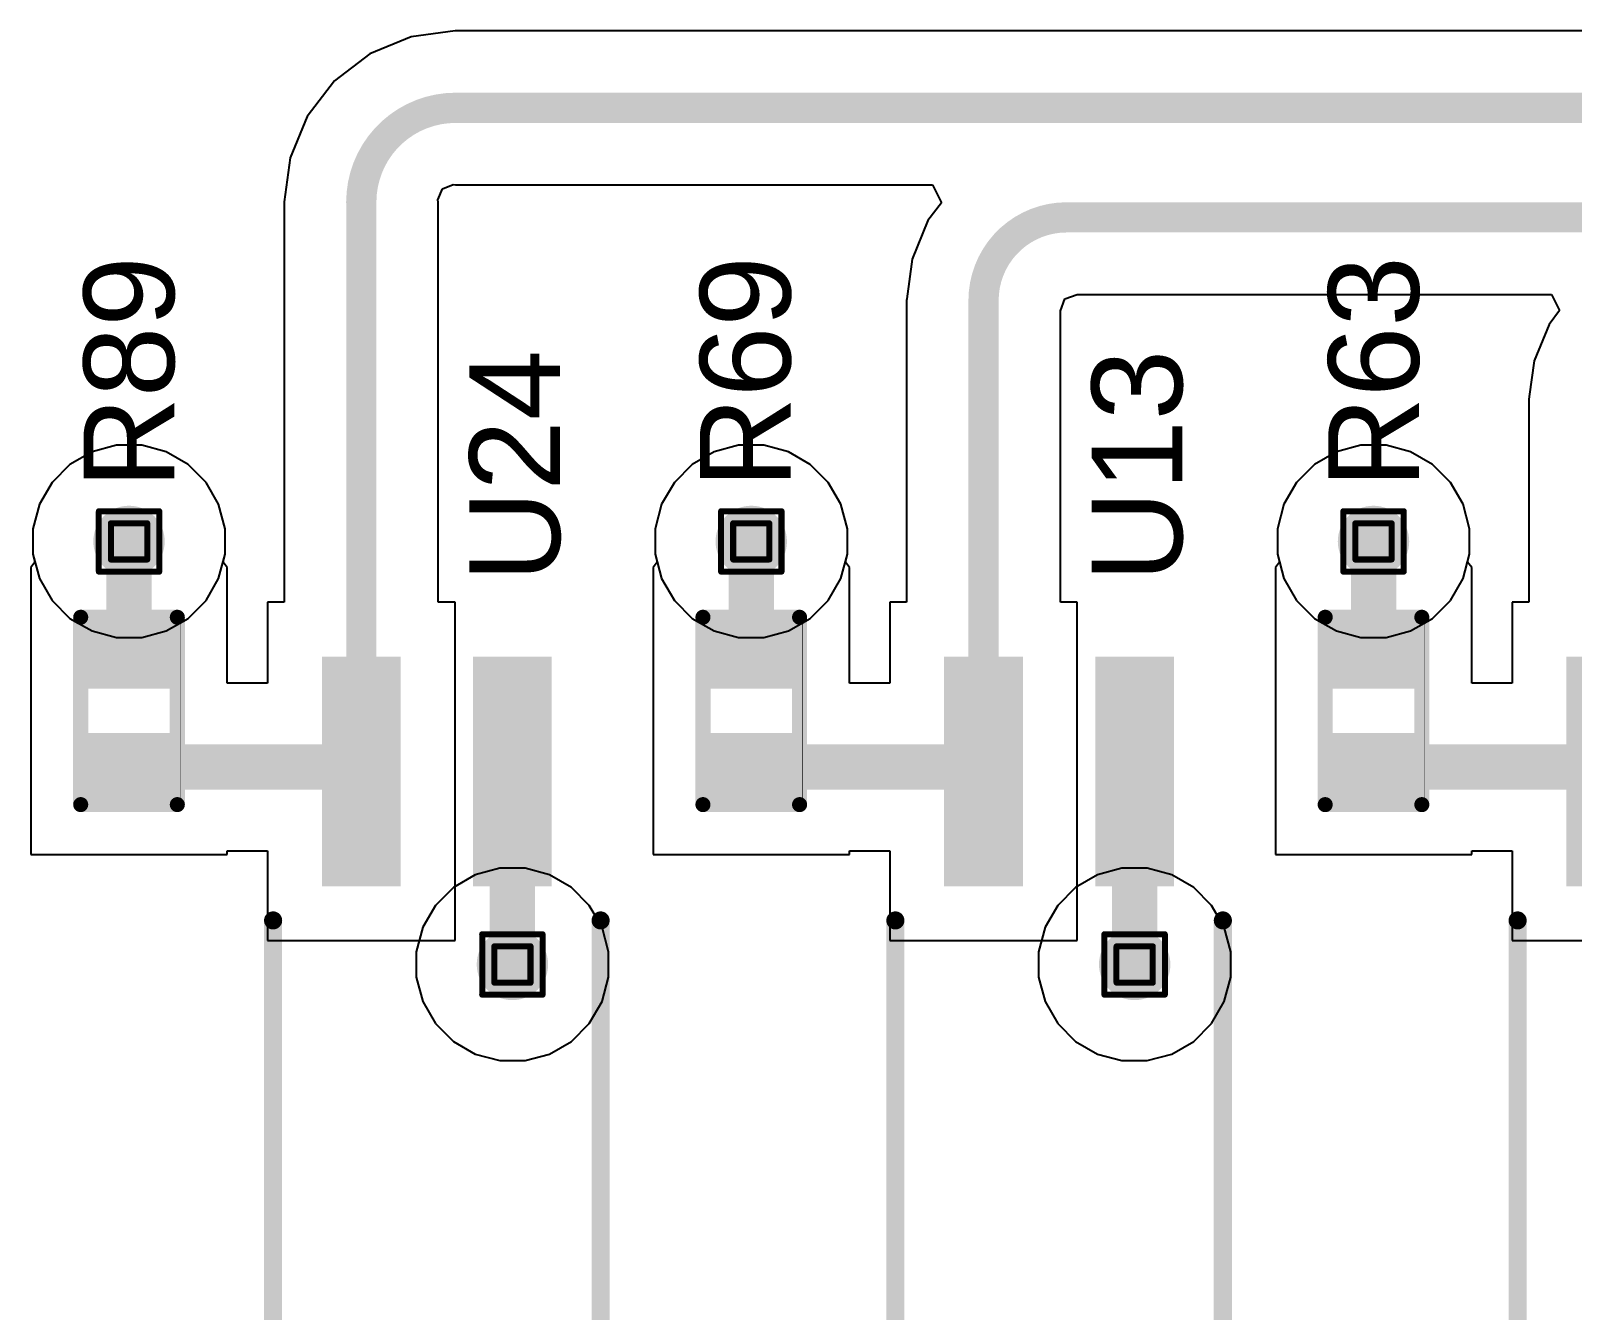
# Model space of a CAD drawing. Header units: inches. Extents: x -5 to 230, y -4 to 159.
# Drawn here: x 4.13 to 17.09, y 10.52 to 21.27 of the extents above; entities that cross this region are included whole.
import ezdxf

# ---------------------------------------------------------------- set-up
doc = ezdxf.new("R2010")
doc.units = ezdxf.units.IN
for name, color, linetype in [('Bottom Layer', 5, 'Continuous'), ('Drill Drawing', 1, 'Continuous'), ('Layer 1', 16, 'Continuous'), ('Layer 2', 76, 'Continuous'), ('Top Layer', 1, 'Continuous'), ('Top Overlay', 2, 'Continuous'), ('Top Paste', 8, 'Continuous'), ('Top Solder', 216, 'Continuous'), ('Via Holes', 16, 'Continuous')]:
    doc.layers.add(name, color=color, linetype=linetype)
doc.styles.add('Arial', font='', dxfattribs={"height": 0.2})
doc.styles.get('Arial').set_extended_font_data('Arial')

# ---------------------------------------------------------------- blocks, each defined once
blk = doc.blocks.new('SOIC_4_175____52')
at = {"layer": 'Top Layer'}
for points in [[(-2.31, 0.915), (-2.31, 0.355), (-4.137, 0.355), (-4.137, 0.915)], [(4.137, 0.915), (4.137, 0.355), (2.31, 0.355), (2.31, 0.915)], [(-2.31, -0.355), (-2.31, -0.915), (-4.137, -0.915), (-4.137, -0.355)], [(4.137, -0.355), (4.137, -0.915), (2.31, -0.915), (2.31, -0.355)]]:
    blk.add_hatch(color=1, dxfattribs=at).paths.add_polyline_path(points)
at = {"layer": 'Top Paste'}
for points in [[(-2.31, 0.915), (-2.31, 0.355), (-4.137, 0.355), (-4.137, 0.915)], [(4.137, 0.915), (4.137, 0.355), (2.31, 0.355), (2.31, 0.915)], [(-2.31, -0.355), (-2.31, -0.915), (-4.137, -0.915), (-4.137, -0.355)], [(4.137, -0.355), (4.137, -0.915), (2.31, -0.915), (2.31, -0.355)]]:
    blk.add_hatch(color=8, dxfattribs=at).paths.add_polyline_path(points)
at = {"layer": 'Top Solder'}
for points in [[(-2.259, 0.966), (-2.259, 0.304), (-4.188, 0.304), (-4.188, 0.966)], [(4.188, 0.966), (4.188, 0.304), (2.259, 0.304), (2.259, 0.966)], [(-2.259, -0.304), (-2.259, -0.966), (-4.188, -0.966), (-4.188, -0.304)], [(4.188, -0.304), (4.188, -0.966), (2.259, -0.966), (2.259, -0.304)]]:
    blk.add_hatch(color=216, dxfattribs=at).paths.add_polyline_path(points)
at = {"layer": 'Top Overlay'}
for points in [[(-1.971, 1.376, 0.152, 0.152, 0), (1.971, 1.376, 0.152, 0.152, 0)], [(-4.468, 0.787, 0.254, 0.254, 0), (-4.468, 0.533, 0.254, 0.254, 0)], [(-4.468, 0.787, 0.254, 0.254, 0), (-4.341, 0.66, 0.254, 0.254, 0)], [(-4.341, 0.66, 0.254, 0.254, 0), (-4.468, 0.533, 0.254, 0.254, 0)], [(-1.971, -1.376, 0.152, 0.152, 0), (1.971, -1.376, 0.152, 0.152, 0)]]:
    blk.add_lwpolyline(points, format="xyseb", dxfattribs=at)
for points in [[(-2.009, 1.376, 0.0762, 0.0762, 1), (-1.933, 1.376, 0.0762, 0.0762, 1)], [(1.933, 1.376, 0.0762, 0.0762, 1), (2.009, 1.376, 0.0762, 0.0762, 1)], [(-4.532, 0.787, 0.127, 0.127, 1), (-4.405, 0.787, 0.127, 0.127, 1)], [(-4.532, 0.787, 0.127, 0.127, 1), (-4.405, 0.787, 0.127, 0.127, 1)], [(-4.405, 0.66, 0.127, 0.127, 1), (-4.278, 0.66, 0.127, 0.127, 1)], [(-4.405, 0.66, 0.127, 0.127, 1), (-4.278, 0.66, 0.127, 0.127, 1)], [(-4.532, 0.533, 0.127, 0.127, 1), (-4.405, 0.533, 0.127, 0.127, 1)], [(-4.532, 0.533, 0.127, 0.127, 1), (-4.405, 0.533, 0.127, 0.127, 1)], [(-2.009, -1.376, 0.0762, 0.0762, 1), (-1.933, -1.376, 0.0762, 0.0762, 1)], [(1.933, -1.376, 0.0762, 0.0762, 1), (2.009, -1.376, 0.0762, 0.0762, 1)]]:
    blk.add_lwpolyline(points, format="xyseb", close=True, dxfattribs=at)
blk = doc.blocks.new('SOIC_4_175____63')
at = {"layer": 'Top Layer'}
for points in [[(-2.31, 0.915), (-2.31, 0.355), (-4.137, 0.355), (-4.137, 0.915)], [(4.137, 0.915), (4.137, 0.355), (2.31, 0.355), (2.31, 0.915)], [(-2.31, -0.355), (-2.31, -0.915), (-4.137, -0.915), (-4.137, -0.355)], [(4.137, -0.355), (4.137, -0.915), (2.31, -0.915), (2.31, -0.355)]]:
    blk.add_hatch(color=1, dxfattribs=at).paths.add_polyline_path(points)
at = {"layer": 'Top Paste'}
for points in [[(-2.31, 0.915), (-2.31, 0.355), (-4.137, 0.355), (-4.137, 0.915)], [(4.137, 0.915), (4.137, 0.355), (2.31, 0.355), (2.31, 0.915)], [(-2.31, -0.355), (-2.31, -0.915), (-4.137, -0.915), (-4.137, -0.355)], [(4.137, -0.355), (4.137, -0.915), (2.31, -0.915), (2.31, -0.355)]]:
    blk.add_hatch(color=8, dxfattribs=at).paths.add_polyline_path(points)
at = {"layer": 'Top Solder'}
for points in [[(-2.259, 0.966), (-2.259, 0.304), (-4.188, 0.304), (-4.188, 0.966)], [(4.188, 0.966), (4.188, 0.304), (2.259, 0.304), (2.259, 0.966)], [(-2.259, -0.304), (-2.259, -0.966), (-4.188, -0.966), (-4.188, -0.304)], [(4.188, -0.304), (4.188, -0.966), (2.259, -0.966), (2.259, -0.304)]]:
    blk.add_hatch(color=216, dxfattribs=at).paths.add_polyline_path(points)
at = {"layer": 'Top Overlay'}
for points in [[(-1.971, 1.376, 0.152, 0.152, 0), (1.971, 1.376, 0.152, 0.152, 0)], [(-4.468, 0.787, 0.254, 0.254, 0), (-4.468, 0.533, 0.254, 0.254, 0)], [(-4.468, 0.787, 0.254, 0.254, 0), (-4.341, 0.66, 0.254, 0.254, 0)], [(-4.341, 0.66, 0.254, 0.254, 0), (-4.468, 0.533, 0.254, 0.254, 0)], [(-1.971, -1.376, 0.152, 0.152, 0), (1.971, -1.376, 0.152, 0.152, 0)]]:
    blk.add_lwpolyline(points, format="xyseb", dxfattribs=at)
for points in [[(-2.009, 1.376, 0.0762, 0.0762, 1), (-1.933, 1.376, 0.0762, 0.0762, 1)], [(1.933, 1.376, 0.0762, 0.0762, 1), (2.009, 1.376, 0.0762, 0.0762, 1)], [(-4.532, 0.787, 0.127, 0.127, 1), (-4.405, 0.787, 0.127, 0.127, 1)], [(-4.532, 0.787, 0.127, 0.127, 1), (-4.405, 0.787, 0.127, 0.127, 1)], [(-4.405, 0.66, 0.127, 0.127, 1), (-4.278, 0.66, 0.127, 0.127, 1)], [(-4.405, 0.66, 0.127, 0.127, 1), (-4.278, 0.66, 0.127, 0.127, 1)], [(-4.532, 0.533, 0.127, 0.127, 1), (-4.405, 0.533, 0.127, 0.127, 1)], [(-4.532, 0.533, 0.127, 0.127, 1), (-4.405, 0.533, 0.127, 0.127, 1)], [(-2.009, -1.376, 0.0762, 0.0762, 1), (-1.933, -1.376, 0.0762, 0.0762, 1)], [(1.933, -1.376, 0.0762, 0.0762, 1), (2.009, -1.376, 0.0762, 0.0762, 1)]]:
    blk.add_lwpolyline(points, format="xyseb", close=True, dxfattribs=at)
blk = doc.blocks.new('SOIC_4_175____66')
at = {"layer": 'Top Layer'}
for points in [[(-2.31, 0.915), (-2.31, 0.355), (-4.137, 0.355), (-4.137, 0.915)], [(4.137, 0.915), (4.137, 0.355), (2.31, 0.355), (2.31, 0.915)], [(-2.31, -0.355), (-2.31, -0.915), (-4.137, -0.915), (-4.137, -0.355)], [(4.137, -0.355), (4.137, -0.915), (2.31, -0.915), (2.31, -0.355)]]:
    blk.add_hatch(color=1, dxfattribs=at).paths.add_polyline_path(points)
at = {"layer": 'Top Paste'}
for points in [[(-2.31, 0.915), (-2.31, 0.355), (-4.137, 0.355), (-4.137, 0.915)], [(4.137, 0.915), (4.137, 0.355), (2.31, 0.355), (2.31, 0.915)], [(-2.31, -0.355), (-2.31, -0.915), (-4.137, -0.915), (-4.137, -0.355)], [(4.137, -0.355), (4.137, -0.915), (2.31, -0.915), (2.31, -0.355)]]:
    blk.add_hatch(color=8, dxfattribs=at).paths.add_polyline_path(points)
at = {"layer": 'Top Solder'}
for points in [[(-2.259, 0.966), (-2.259, 0.304), (-4.188, 0.304), (-4.188, 0.966)], [(4.188, 0.966), (4.188, 0.304), (2.259, 0.304), (2.259, 0.966)], [(-2.259, -0.304), (-2.259, -0.966), (-4.188, -0.966), (-4.188, -0.304)], [(4.188, -0.304), (4.188, -0.966), (2.259, -0.966), (2.259, -0.304)]]:
    blk.add_hatch(color=216, dxfattribs=at).paths.add_polyline_path(points)
at = {"layer": 'Top Overlay'}
for points in [[(-1.971, 1.376, 0.152, 0.152, 0), (1.971, 1.376, 0.152, 0.152, 0)], [(-4.468, 0.787, 0.254, 0.254, 0), (-4.468, 0.533, 0.254, 0.254, 0)], [(-4.468, 0.787, 0.254, 0.254, 0), (-4.341, 0.66, 0.254, 0.254, 0)], [(-4.341, 0.66, 0.254, 0.254, 0), (-4.468, 0.533, 0.254, 0.254, 0)], [(-1.971, -1.376, 0.152, 0.152, 0), (1.971, -1.376, 0.152, 0.152, 0)]]:
    blk.add_lwpolyline(points, format="xyseb", dxfattribs=at)
for points in [[(-2.009, 1.376, 0.0762, 0.0762, 1), (-1.933, 1.376, 0.0762, 0.0762, 1)], [(1.933, 1.376, 0.0762, 0.0762, 1), (2.009, 1.376, 0.0762, 0.0762, 1)], [(-4.532, 0.787, 0.127, 0.127, 1), (-4.405, 0.787, 0.127, 0.127, 1)], [(-4.532, 0.787, 0.127, 0.127, 1), (-4.405, 0.787, 0.127, 0.127, 1)], [(-4.405, 0.66, 0.127, 0.127, 1), (-4.278, 0.66, 0.127, 0.127, 1)], [(-4.405, 0.66, 0.127, 0.127, 1), (-4.278, 0.66, 0.127, 0.127, 1)], [(-4.532, 0.533, 0.127, 0.127, 1), (-4.405, 0.533, 0.127, 0.127, 1)], [(-4.532, 0.533, 0.127, 0.127, 1), (-4.405, 0.533, 0.127, 0.127, 1)], [(-2.009, -1.376, 0.0762, 0.0762, 1), (-1.933, -1.376, 0.0762, 0.0762, 1)], [(1.933, -1.376, 0.0762, 0.0762, 1), (2.009, -1.376, 0.0762, 0.0762, 1)]]:
    blk.add_lwpolyline(points, format="xyseb", close=True, dxfattribs=at)
blk = doc.blocks.new('R___0402_91')
at = {"layer": 'Top Layer'}
for points in [[(-0.699, -0.318), (-0.699, 0.318), (-0.241, 0.318), (-0.241, -0.318)], [(0.241, -0.318), (0.241, 0.318), (0.699, 0.318), (0.699, -0.318)]]:
    blk.add_hatch(color=1, dxfattribs=at).paths.add_polyline_path(points)
at = {"layer": 'Top Paste'}
for points in [[(-0.699, -0.318), (-0.699, 0.318), (-0.241, 0.318), (-0.241, -0.318)], [(0.241, -0.318), (0.241, 0.318), (0.699, 0.318), (0.699, -0.318)]]:
    blk.add_hatch(color=8, dxfattribs=at).paths.add_polyline_path(points)
at = {"layer": 'Top Solder'}
for points in [[(-0.754, -0.373), (-0.754, 0.373), (-0.186, 0.373), (-0.186, -0.373)], [(0.186, -0.373), (0.186, 0.373), (0.754, 0.373), (0.754, -0.373)]]:
    blk.add_hatch(color=216, dxfattribs=at).paths.add_polyline_path(points)
at = {"layer": 'Top Overlay'}
for points in [[(-0.787, 0.406, 0.127, 0.127, 0), (0.787, 0.406, 0.127, 0.127, 0)], [(-0.787, 0.406, 0.127, 0.127, 0), (-0.787, -0.406, 0.127, 0.127, 0)], [(0.787, 0.406, 0.127, 0.127, 0), (0.787, -0.406, 0.127, 0.127, 0)], [(-0.787, -0.406, 0.127, 0.127, 0), (0.787, -0.406, 0.127, 0.127, 0)], [(-0.813, -0.432, 0.00323, 0.00323, 0), (0.813, -0.432, 0.00323, 0.00323, 0)]]:
    blk.add_lwpolyline(points, format="xyseb", dxfattribs=at)
for points in [[(-0.819, 0.406, 0.0635, 0.0635, 1), (-0.756, 0.406, 0.0635, 0.0635, 1)], [(-0.819, 0.406, 0.0635, 0.0635, 1), (-0.756, 0.406, 0.0635, 0.0635, 1)], [(0.756, 0.406, 0.0635, 0.0635, 1), (0.819, 0.406, 0.0635, 0.0635, 1)], [(0.756, 0.406, 0.0635, 0.0635, 1), (0.819, 0.406, 0.0635, 0.0635, 1)], [(-0.819, -0.406, 0.0635, 0.0635, 1), (-0.756, -0.406, 0.0635, 0.0635, 1)], [(-0.819, -0.406, 0.0635, 0.0635, 1), (-0.756, -0.406, 0.0635, 0.0635, 1)], [(0.756, -0.406, 0.0635, 0.0635, 1), (0.819, -0.406, 0.0635, 0.0635, 1)], [(0.756, -0.406, 0.0635, 0.0635, 1), (0.819, -0.406, 0.0635, 0.0635, 1)], [(-0.814, -0.432, 0.00161, 0.00161, 1), (-0.812, -0.432, 0.00161, 0.00161, 1)], [(0.812, -0.432, 0.00161, 0.00161, 1), (0.814, -0.432, 0.00161, 0.00161, 1)]]:
    blk.add_lwpolyline(points, format="xyseb", close=True, dxfattribs=at)
blk = doc.blocks.new('R___0402_111')
at = {"layer": 'Top Layer'}
for points in [[(-0.699, -0.318), (-0.699, 0.318), (-0.241, 0.318), (-0.241, -0.318)], [(0.241, -0.318), (0.241, 0.318), (0.699, 0.318), (0.699, -0.318)]]:
    blk.add_hatch(color=1, dxfattribs=at).paths.add_polyline_path(points)
at = {"layer": 'Top Paste'}
for points in [[(-0.699, -0.318), (-0.699, 0.318), (-0.241, 0.318), (-0.241, -0.318)], [(0.241, -0.318), (0.241, 0.318), (0.699, 0.318), (0.699, -0.318)]]:
    blk.add_hatch(color=8, dxfattribs=at).paths.add_polyline_path(points)
at = {"layer": 'Top Solder'}
for points in [[(-0.754, -0.373), (-0.754, 0.373), (-0.186, 0.373), (-0.186, -0.373)], [(0.186, -0.373), (0.186, 0.373), (0.754, 0.373), (0.754, -0.373)]]:
    blk.add_hatch(color=216, dxfattribs=at).paths.add_polyline_path(points)
at = {"layer": 'Top Overlay'}
for points in [[(-0.787, 0.406, 0.127, 0.127, 0), (0.787, 0.406, 0.127, 0.127, 0)], [(-0.787, 0.406, 0.127, 0.127, 0), (-0.787, -0.406, 0.127, 0.127, 0)], [(0.787, 0.406, 0.127, 0.127, 0), (0.787, -0.406, 0.127, 0.127, 0)], [(-0.787, -0.406, 0.127, 0.127, 0), (0.787, -0.406, 0.127, 0.127, 0)], [(-0.813, -0.432, 0.00323, 0.00323, 0), (0.813, -0.432, 0.00323, 0.00323, 0)]]:
    blk.add_lwpolyline(points, format="xyseb", dxfattribs=at)
for points in [[(-0.819, 0.406, 0.0635, 0.0635, 1), (-0.756, 0.406, 0.0635, 0.0635, 1)], [(-0.819, 0.406, 0.0635, 0.0635, 1), (-0.756, 0.406, 0.0635, 0.0635, 1)], [(0.756, 0.406, 0.0635, 0.0635, 1), (0.819, 0.406, 0.0635, 0.0635, 1)], [(0.756, 0.406, 0.0635, 0.0635, 1), (0.819, 0.406, 0.0635, 0.0635, 1)], [(-0.819, -0.406, 0.0635, 0.0635, 1), (-0.756, -0.406, 0.0635, 0.0635, 1)], [(-0.819, -0.406, 0.0635, 0.0635, 1), (-0.756, -0.406, 0.0635, 0.0635, 1)], [(0.756, -0.406, 0.0635, 0.0635, 1), (0.819, -0.406, 0.0635, 0.0635, 1)], [(0.756, -0.406, 0.0635, 0.0635, 1), (0.819, -0.406, 0.0635, 0.0635, 1)], [(-0.814, -0.432, 0.00161, 0.00161, 1), (-0.812, -0.432, 0.00161, 0.00161, 1)], [(0.812, -0.432, 0.00161, 0.00161, 1), (0.814, -0.432, 0.00161, 0.00161, 1)]]:
    blk.add_lwpolyline(points, format="xyseb", close=True, dxfattribs=at)
blk = doc.blocks.new('R___0402_117')
at = {"layer": 'Top Layer'}
for points in [[(-0.699, -0.318), (-0.699, 0.318), (-0.241, 0.318), (-0.241, -0.318)], [(0.241, -0.318), (0.241, 0.318), (0.699, 0.318), (0.699, -0.318)]]:
    blk.add_hatch(color=1, dxfattribs=at).paths.add_polyline_path(points)
at = {"layer": 'Top Paste'}
for points in [[(-0.699, -0.318), (-0.699, 0.318), (-0.241, 0.318), (-0.241, -0.318)], [(0.241, -0.318), (0.241, 0.318), (0.699, 0.318), (0.699, -0.318)]]:
    blk.add_hatch(color=8, dxfattribs=at).paths.add_polyline_path(points)
at = {"layer": 'Top Solder'}
for points in [[(-0.754, -0.373), (-0.754, 0.373), (-0.186, 0.373), (-0.186, -0.373)], [(0.186, -0.373), (0.186, 0.373), (0.754, 0.373), (0.754, -0.373)]]:
    blk.add_hatch(color=216, dxfattribs=at).paths.add_polyline_path(points)
at = {"layer": 'Top Overlay'}
for points in [[(-0.787, 0.406, 0.127, 0.127, 0), (0.787, 0.406, 0.127, 0.127, 0)], [(-0.787, 0.406, 0.127, 0.127, 0), (-0.787, -0.406, 0.127, 0.127, 0)], [(0.787, 0.406, 0.127, 0.127, 0), (0.787, -0.406, 0.127, 0.127, 0)], [(-0.787, -0.406, 0.127, 0.127, 0), (0.787, -0.406, 0.127, 0.127, 0)], [(-0.813, -0.432, 0.00323, 0.00323, 0), (0.813, -0.432, 0.00323, 0.00323, 0)]]:
    blk.add_lwpolyline(points, format="xyseb", dxfattribs=at)
for points in [[(-0.819, 0.406, 0.0635, 0.0635, 1), (-0.756, 0.406, 0.0635, 0.0635, 1)], [(-0.819, 0.406, 0.0635, 0.0635, 1), (-0.756, 0.406, 0.0635, 0.0635, 1)], [(0.756, 0.406, 0.0635, 0.0635, 1), (0.819, 0.406, 0.0635, 0.0635, 1)], [(0.756, 0.406, 0.0635, 0.0635, 1), (0.819, 0.406, 0.0635, 0.0635, 1)], [(-0.819, -0.406, 0.0635, 0.0635, 1), (-0.756, -0.406, 0.0635, 0.0635, 1)], [(-0.819, -0.406, 0.0635, 0.0635, 1), (-0.756, -0.406, 0.0635, 0.0635, 1)], [(0.756, -0.406, 0.0635, 0.0635, 1), (0.819, -0.406, 0.0635, 0.0635, 1)], [(0.756, -0.406, 0.0635, 0.0635, 1), (0.819, -0.406, 0.0635, 0.0635, 1)], [(-0.814, -0.432, 0.00161, 0.00161, 1), (-0.812, -0.432, 0.00161, 0.00161, 1)], [(0.812, -0.432, 0.00161, 0.00161, 1), (0.814, -0.432, 0.00161, 0.00161, 1)]]:
    blk.add_lwpolyline(points, format="xyseb", close=True, dxfattribs=at)

msp = doc.modelspace()

# ---------------------------------------------------------------- hatches: boundary and pattern name
at = {"layer": 'Bottom Layer'}
h = msp.add_hatch(color=5, dxfattribs=at)
edge = h.paths.add_edge_path()
edge.add_arc((4.958, 16.98), 0.3, 0, 360)
h = msp.add_hatch(color=5, dxfattribs=at)
edge = h.paths.add_edge_path()
edge.add_arc((10.187, 16.98), 0.3, 0, 360)
h = msp.add_hatch(color=5, dxfattribs=at)
edge = h.paths.add_edge_path()
edge.add_arc((15.416, 16.98), 0.3, 0, 360)
h = msp.add_hatch(color=5, dxfattribs=at)
edge = h.paths.add_edge_path()
edge.add_arc((8.18, 13.424), 0.3, 0, 360)
h = msp.add_hatch(color=5, dxfattribs=at)
edge = h.paths.add_edge_path()
edge.add_arc((13.409, 13.424), 0.3, 0, 360)
at = {"layer": 'Layer 1'}
h = msp.add_hatch(color=16, dxfattribs=at)
edge = h.paths.add_edge_path()
edge.add_arc((4.958, 16.98), 0.3, 0, 360)
h = msp.add_hatch(color=16, dxfattribs=at)
edge = h.paths.add_edge_path()
edge.add_arc((10.187, 16.98), 0.3, 0, 360)
h = msp.add_hatch(color=16, dxfattribs=at)
edge = h.paths.add_edge_path()
edge.add_arc((15.416, 16.98), 0.3, 0, 360)
h = msp.add_hatch(color=16, dxfattribs=at)
edge = h.paths.add_edge_path()
edge.add_arc((8.18, 13.424), 0.3, 0, 360)
h = msp.add_hatch(color=16, dxfattribs=at)
edge = h.paths.add_edge_path()
edge.add_arc((13.409, 13.424), 0.3, 0, 360)
at = {"layer": 'Layer 2'}
h = msp.add_hatch(color=76, dxfattribs=at)
edge = h.paths.add_edge_path()
edge.add_arc((4.958, 16.98), 0.3, 0, 360)
h = msp.add_hatch(color=76, dxfattribs=at)
edge = h.paths.add_edge_path()
edge.add_arc((10.187, 16.98), 0.3, 0, 360)
h = msp.add_hatch(color=76, dxfattribs=at)
edge = h.paths.add_edge_path()
edge.add_arc((15.416, 16.98), 0.3, 0, 360)
h = msp.add_hatch(color=76, dxfattribs=at)
edge = h.paths.add_edge_path()
edge.add_arc((8.18, 13.424), 0.3, 0, 360)
h = msp.add_hatch(color=76, dxfattribs=at)
edge = h.paths.add_edge_path()
edge.add_arc((13.409, 13.424), 0.3, 0, 360)
at = {"layer": 'Top Layer'}
h = msp.add_hatch(color=1, dxfattribs=at)
edge = h.paths.add_edge_path()
edge.add_arc((4.958, 16.98), 0.3, 0, 360)
h = msp.add_hatch(color=1, dxfattribs=at)
edge = h.paths.add_edge_path()
edge.add_arc((10.187, 16.98), 0.3, 0, 360)
h = msp.add_hatch(color=1, dxfattribs=at)
edge = h.paths.add_edge_path()
edge.add_arc((15.416, 16.98), 0.3, 0, 360)
h = msp.add_hatch(color=1, dxfattribs=at)
edge = h.paths.add_edge_path()
edge.add_arc((8.18, 13.424), 0.3, 0, 360)
h = msp.add_hatch(color=1, dxfattribs=at)
edge = h.paths.add_edge_path()
edge.add_arc((13.409, 13.424), 0.3, 0, 360)
at = {"layer": 'Via Holes'}
h = msp.add_hatch(color=7, dxfattribs=at)
edge = h.paths.add_edge_path()
edge.add_arc((4.958, 16.98), 0.15, 0, 360)
h = msp.add_hatch(color=7, dxfattribs=at)
edge = h.paths.add_edge_path()
edge.add_arc((10.187, 16.98), 0.15, 0, 360)
h = msp.add_hatch(color=7, dxfattribs=at)
edge = h.paths.add_edge_path()
edge.add_arc((15.416, 16.98), 0.15, 0, 360)
h = msp.add_hatch(color=7, dxfattribs=at)
edge = h.paths.add_edge_path()
edge.add_arc((8.18, 13.424), 0.15, 0, 360)
h = msp.add_hatch(color=7, dxfattribs=at)
edge = h.paths.add_edge_path()
edge.add_arc((13.409, 13.424), 0.15, 0, 360)

# ---------------------------------------------------------------- linework, layer by layer
at = {"layer": 'Bottom Layer'}
for p, q in [((4.852, 17.788), (4.647, 17.733)), ((5.065, 17.788), (4.852, 17.788)), ((5.27, 17.733), (5.065, 17.788)), ((10.081, 17.788), (9.875, 17.733)), ((10.294, 17.788), (10.081, 17.788)), ((10.499, 17.733), (10.294, 17.788)), ((15.31, 17.788), (15.104, 17.733)), ((15.523, 17.788), (15.31, 17.788)), ((15.728, 17.733), (15.523, 17.788)), ((4.462, 17.626), (4.312, 17.476)), ((4.647, 17.733), (4.462, 17.626)), ((5.455, 17.626), (5.27, 17.733)), ((5.605, 17.476), (5.455, 17.626)), ((9.691, 17.626), (9.541, 17.476)), ((9.875, 17.733), (9.691, 17.626)), ((10.683, 17.626), (10.499, 17.733)), ((10.834, 17.476), (10.683, 17.626)), ((14.92, 17.626), (14.77, 17.476)), ((15.104, 17.733), (14.92, 17.626)), ((15.912, 17.626), (15.728, 17.733)), ((16.063, 17.476), (15.912, 17.626)), ((4.312, 17.476), (4.206, 17.292)), ((5.711, 17.292), (5.605, 17.476)), ((9.541, 17.476), (9.434, 17.292)), ((10.94, 17.292), (10.834, 17.476)), ((14.77, 17.476), (14.663, 17.292)), ((16.169, 17.292), (16.063, 17.476)), ((4.206, 17.292), (4.15, 17.086)), ((5.766, 17.086), (5.711, 17.292)), ((9.434, 17.292), (9.379, 17.086)), ((10.995, 17.086), (10.94, 17.292)), ((14.663, 17.292), (14.608, 17.086)), ((16.224, 17.086), (16.169, 17.292)), ((4.15, 17.086), (4.15, 16.874)), ((5.766, 16.874), (5.766, 17.086)), ((9.379, 17.086), (9.379, 16.874)), ((10.995, 16.874), (10.995, 17.086)), ((14.608, 17.086), (14.608, 16.874)), ((16.224, 16.874), (16.224, 17.086)), ((4.15, 16.874), (4.206, 16.668)), ((5.711, 16.668), (5.766, 16.874)), ((9.379, 16.874), (9.434, 16.668)), ((10.94, 16.668), (10.995, 16.874)), ((14.608, 16.874), (14.663, 16.668)), ((16.169, 16.668), (16.224, 16.874)), ((4.206, 16.668), (4.312, 16.484)), ((5.605, 16.484), (5.711, 16.668)), ((9.434, 16.668), (9.541, 16.484)), ((10.834, 16.484), (10.94, 16.668)), ((14.663, 16.668), (14.77, 16.484)), ((16.063, 16.484), (16.169, 16.668)), ((4.312, 16.484), (4.462, 16.333)), ((5.455, 16.333), (5.605, 16.484)), ((9.541, 16.484), (9.691, 16.333)), ((10.683, 16.333), (10.834, 16.484)), ((14.77, 16.484), (14.92, 16.333)), ((15.912, 16.333), (16.063, 16.484)), ((4.462, 16.333), (4.647, 16.227)), ((5.27, 16.227), (5.455, 16.333)), ((9.691, 16.333), (9.875, 16.227)), ((10.499, 16.227), (10.683, 16.333)), ((14.92, 16.333), (15.104, 16.227)), ((15.728, 16.227), (15.912, 16.333)), ((4.647, 16.227), (4.852, 16.172)), ((5.065, 16.172), (5.27, 16.227)), ((9.875, 16.227), (10.081, 16.172)), ((10.294, 16.172), (10.499, 16.227)), ((15.104, 16.227), (15.31, 16.172)), ((15.523, 16.172), (15.728, 16.227)), ((4.852, 16.172), (5.065, 16.172)), ((10.081, 16.172), (10.294, 16.172)), ((15.31, 16.172), (15.523, 16.172))]:
    msp.add_line(p, q, dxfattribs=at)
at = {"layer": 'Drill Drawing'}
for points in [[(4.704, 17.234, 0.0508, 0.0508, 0), (5.212, 17.234, 0.0508, 0.0508, 0)], [(4.704, 16.726, 0.0508, 0.0508, 0), (4.704, 17.234, 0.0508, 0.0508, 0)], [(5.212, 16.726, 0.0508, 0.0508, 0), (5.212, 17.234, 0.0508, 0.0508, 0)], [(9.933, 17.234, 0.0508, 0.0508, 0), (10.441, 17.234, 0.0508, 0.0508, 0)], [(9.933, 16.726, 0.0508, 0.0508, 0), (9.933, 17.234, 0.0508, 0.0508, 0)], [(10.441, 16.726, 0.0508, 0.0508, 0), (10.441, 17.234, 0.0508, 0.0508, 0)], [(15.162, 17.234, 0.0508, 0.0508, 0), (15.67, 17.234, 0.0508, 0.0508, 0)], [(15.162, 16.726, 0.0508, 0.0508, 0), (15.162, 17.234, 0.0508, 0.0508, 0)], [(15.67, 16.726, 0.0508, 0.0508, 0), (15.67, 17.234, 0.0508, 0.0508, 0)], [(4.806, 17.132, 0.0508, 0.0508, 0), (5.111, 17.132, 0.0508, 0.0508, 0)], [(4.806, 16.828, 0.0508, 0.0508, 0), (4.806, 17.132, 0.0508, 0.0508, 0)], [(5.111, 16.828, 0.0508, 0.0508, 0), (5.111, 17.132, 0.0508, 0.0508, 0)], [(10.035, 17.132, 0.0508, 0.0508, 0), (10.34, 17.132, 0.0508, 0.0508, 0)], [(10.035, 16.828, 0.0508, 0.0508, 0), (10.035, 17.132, 0.0508, 0.0508, 0)], [(10.34, 16.828, 0.0508, 0.0508, 0), (10.34, 17.132, 0.0508, 0.0508, 0)], [(15.264, 17.132, 0.0508, 0.0508, 0), (15.569, 17.132, 0.0508, 0.0508, 0)], [(15.264, 16.828, 0.0508, 0.0508, 0), (15.264, 17.132, 0.0508, 0.0508, 0)], [(15.569, 16.828, 0.0508, 0.0508, 0), (15.569, 17.132, 0.0508, 0.0508, 0)], [(4.806, 16.828, 0.0508, 0.0508, 0), (5.111, 16.828, 0.0508, 0.0508, 0)], [(10.035, 16.828, 0.0508, 0.0508, 0), (10.34, 16.828, 0.0508, 0.0508, 0)], [(15.264, 16.828, 0.0508, 0.0508, 0), (15.569, 16.828, 0.0508, 0.0508, 0)], [(4.704, 16.726, 0.0508, 0.0508, 0), (5.212, 16.726, 0.0508, 0.0508, 0)], [(9.933, 16.726, 0.0508, 0.0508, 0), (10.441, 16.726, 0.0508, 0.0508, 0)], [(15.162, 16.726, 0.0508, 0.0508, 0), (15.67, 16.726, 0.0508, 0.0508, 0)], [(7.926, 13.678, 0.0508, 0.0508, 0), (8.434, 13.678, 0.0508, 0.0508, 0)], [(7.926, 13.17, 0.0508, 0.0508, 0), (7.926, 13.678, 0.0508, 0.0508, 0)], [(8.027, 13.576, 0.0508, 0.0508, 0), (8.332, 13.576, 0.0508, 0.0508, 0)], [(8.027, 13.271, 0.0508, 0.0508, 0), (8.027, 13.576, 0.0508, 0.0508, 0)], [(8.332, 13.271, 0.0508, 0.0508, 0), (8.332, 13.576, 0.0508, 0.0508, 0)], [(8.434, 13.17, 0.0508, 0.0508, 0), (8.434, 13.678, 0.0508, 0.0508, 0)], [(13.155, 13.678, 0.0508, 0.0508, 0), (13.663, 13.678, 0.0508, 0.0508, 0)], [(13.155, 13.17, 0.0508, 0.0508, 0), (13.155, 13.678, 0.0508, 0.0508, 0)], [(13.256, 13.576, 0.0508, 0.0508, 0), (13.561, 13.576, 0.0508, 0.0508, 0)], [(13.256, 13.271, 0.0508, 0.0508, 0), (13.256, 13.576, 0.0508, 0.0508, 0)], [(13.561, 13.271, 0.0508, 0.0508, 0), (13.561, 13.576, 0.0508, 0.0508, 0)], [(13.663, 13.17, 0.0508, 0.0508, 0), (13.663, 13.678, 0.0508, 0.0508, 0)], [(8.027, 13.271, 0.0508, 0.0508, 0), (8.332, 13.271, 0.0508, 0.0508, 0)], [(13.256, 13.271, 0.0508, 0.0508, 0), (13.561, 13.271, 0.0508, 0.0508, 0)], [(7.926, 13.17, 0.0508, 0.0508, 0), (8.434, 13.17, 0.0508, 0.0508, 0)], [(13.155, 13.17, 0.0508, 0.0508, 0), (13.663, 13.17, 0.0508, 0.0508, 0)]]:
    msp.add_lwpolyline(points, format="xyseb", dxfattribs=at)
for points in [[(4.692, 17.234, 0.0254, 0.0254, 1), (4.717, 17.234, 0.0254, 0.0254, 1)], [(4.692, 17.234, 0.0254, 0.0254, 1), (4.717, 17.234, 0.0254, 0.0254, 1)], [(5.2, 17.234, 0.0254, 0.0254, 1), (5.225, 17.234, 0.0254, 0.0254, 1)], [(5.2, 17.234, 0.0254, 0.0254, 1), (5.225, 17.234, 0.0254, 0.0254, 1)], [(9.921, 17.234, 0.0254, 0.0254, 1), (9.946, 17.234, 0.0254, 0.0254, 1)], [(9.921, 17.234, 0.0254, 0.0254, 1), (9.946, 17.234, 0.0254, 0.0254, 1)], [(10.429, 17.234, 0.0254, 0.0254, 1), (10.454, 17.234, 0.0254, 0.0254, 1)], [(10.429, 17.234, 0.0254, 0.0254, 1), (10.454, 17.234, 0.0254, 0.0254, 1)], [(15.15, 17.234, 0.0254, 0.0254, 1), (15.175, 17.234, 0.0254, 0.0254, 1)], [(15.15, 17.234, 0.0254, 0.0254, 1), (15.175, 17.234, 0.0254, 0.0254, 1)], [(15.658, 17.234, 0.0254, 0.0254, 1), (15.683, 17.234, 0.0254, 0.0254, 1)], [(15.658, 17.234, 0.0254, 0.0254, 1), (15.683, 17.234, 0.0254, 0.0254, 1)], [(4.793, 17.132, 0.0254, 0.0254, 1), (4.819, 17.132, 0.0254, 0.0254, 1)], [(4.793, 17.132, 0.0254, 0.0254, 1), (4.819, 17.132, 0.0254, 0.0254, 1)], [(5.098, 17.132, 0.0254, 0.0254, 1), (5.124, 17.132, 0.0254, 0.0254, 1)], [(5.098, 17.132, 0.0254, 0.0254, 1), (5.124, 17.132, 0.0254, 0.0254, 1)], [(10.022, 17.132, 0.0254, 0.0254, 1), (10.048, 17.132, 0.0254, 0.0254, 1)], [(10.022, 17.132, 0.0254, 0.0254, 1), (10.048, 17.132, 0.0254, 0.0254, 1)], [(10.327, 17.132, 0.0254, 0.0254, 1), (10.352, 17.132, 0.0254, 0.0254, 1)], [(10.327, 17.132, 0.0254, 0.0254, 1), (10.352, 17.132, 0.0254, 0.0254, 1)], [(15.251, 17.132, 0.0254, 0.0254, 1), (15.277, 17.132, 0.0254, 0.0254, 1)], [(15.251, 17.132, 0.0254, 0.0254, 1), (15.277, 17.132, 0.0254, 0.0254, 1)], [(15.556, 17.132, 0.0254, 0.0254, 1), (15.581, 17.132, 0.0254, 0.0254, 1)], [(15.556, 17.132, 0.0254, 0.0254, 1), (15.581, 17.132, 0.0254, 0.0254, 1)], [(4.793, 16.828, 0.0254, 0.0254, 1), (4.819, 16.828, 0.0254, 0.0254, 1)], [(4.793, 16.828, 0.0254, 0.0254, 1), (4.819, 16.828, 0.0254, 0.0254, 1)], [(5.098, 16.828, 0.0254, 0.0254, 1), (5.124, 16.828, 0.0254, 0.0254, 1)], [(5.098, 16.828, 0.0254, 0.0254, 1), (5.124, 16.828, 0.0254, 0.0254, 1)], [(10.022, 16.828, 0.0254, 0.0254, 1), (10.048, 16.828, 0.0254, 0.0254, 1)], [(10.022, 16.828, 0.0254, 0.0254, 1), (10.048, 16.828, 0.0254, 0.0254, 1)], [(10.327, 16.828, 0.0254, 0.0254, 1), (10.352, 16.828, 0.0254, 0.0254, 1)], [(10.327, 16.828, 0.0254, 0.0254, 1), (10.352, 16.828, 0.0254, 0.0254, 1)], [(15.251, 16.828, 0.0254, 0.0254, 1), (15.277, 16.828, 0.0254, 0.0254, 1)], [(15.251, 16.828, 0.0254, 0.0254, 1), (15.277, 16.828, 0.0254, 0.0254, 1)], [(15.556, 16.828, 0.0254, 0.0254, 1), (15.581, 16.828, 0.0254, 0.0254, 1)], [(15.556, 16.828, 0.0254, 0.0254, 1), (15.581, 16.828, 0.0254, 0.0254, 1)], [(4.692, 16.726, 0.0254, 0.0254, 1), (4.717, 16.726, 0.0254, 0.0254, 1)], [(4.692, 16.726, 0.0254, 0.0254, 1), (4.717, 16.726, 0.0254, 0.0254, 1)], [(5.2, 16.726, 0.0254, 0.0254, 1), (5.225, 16.726, 0.0254, 0.0254, 1)], [(5.2, 16.726, 0.0254, 0.0254, 1), (5.225, 16.726, 0.0254, 0.0254, 1)], [(9.921, 16.726, 0.0254, 0.0254, 1), (9.946, 16.726, 0.0254, 0.0254, 1)], [(9.921, 16.726, 0.0254, 0.0254, 1), (9.946, 16.726, 0.0254, 0.0254, 1)], [(10.429, 16.726, 0.0254, 0.0254, 1), (10.454, 16.726, 0.0254, 0.0254, 1)], [(10.429, 16.726, 0.0254, 0.0254, 1), (10.454, 16.726, 0.0254, 0.0254, 1)], [(15.15, 16.726, 0.0254, 0.0254, 1), (15.175, 16.726, 0.0254, 0.0254, 1)], [(15.15, 16.726, 0.0254, 0.0254, 1), (15.175, 16.726, 0.0254, 0.0254, 1)], [(15.658, 16.726, 0.0254, 0.0254, 1), (15.683, 16.726, 0.0254, 0.0254, 1)], [(15.658, 16.726, 0.0254, 0.0254, 1), (15.683, 16.726, 0.0254, 0.0254, 1)], [(7.913, 13.678, 0.0254, 0.0254, 1), (7.938, 13.678, 0.0254, 0.0254, 1)], [(7.913, 13.678, 0.0254, 0.0254, 1), (7.938, 13.678, 0.0254, 0.0254, 1)], [(8.015, 13.576, 0.0254, 0.0254, 1), (8.04, 13.576, 0.0254, 0.0254, 1)], [(8.015, 13.576, 0.0254, 0.0254, 1), (8.04, 13.576, 0.0254, 0.0254, 1)], [(8.319, 13.576, 0.0254, 0.0254, 1), (8.345, 13.576, 0.0254, 0.0254, 1)], [(8.319, 13.576, 0.0254, 0.0254, 1), (8.345, 13.576, 0.0254, 0.0254, 1)], [(8.421, 13.678, 0.0254, 0.0254, 1), (8.446, 13.678, 0.0254, 0.0254, 1)], [(8.421, 13.678, 0.0254, 0.0254, 1), (8.446, 13.678, 0.0254, 0.0254, 1)], [(13.142, 13.678, 0.0254, 0.0254, 1), (13.167, 13.678, 0.0254, 0.0254, 1)], [(13.142, 13.678, 0.0254, 0.0254, 1), (13.167, 13.678, 0.0254, 0.0254, 1)], [(13.244, 13.576, 0.0254, 0.0254, 1), (13.269, 13.576, 0.0254, 0.0254, 1)], [(13.244, 13.576, 0.0254, 0.0254, 1), (13.269, 13.576, 0.0254, 0.0254, 1)], [(13.548, 13.576, 0.0254, 0.0254, 1), (13.574, 13.576, 0.0254, 0.0254, 1)], [(13.548, 13.576, 0.0254, 0.0254, 1), (13.574, 13.576, 0.0254, 0.0254, 1)], [(13.65, 13.678, 0.0254, 0.0254, 1), (13.675, 13.678, 0.0254, 0.0254, 1)], [(13.65, 13.678, 0.0254, 0.0254, 1), (13.675, 13.678, 0.0254, 0.0254, 1)], [(8.015, 13.271, 0.0254, 0.0254, 1), (8.04, 13.271, 0.0254, 0.0254, 1)], [(8.015, 13.271, 0.0254, 0.0254, 1), (8.04, 13.271, 0.0254, 0.0254, 1)], [(8.319, 13.271, 0.0254, 0.0254, 1), (8.345, 13.271, 0.0254, 0.0254, 1)], [(8.319, 13.271, 0.0254, 0.0254, 1), (8.345, 13.271, 0.0254, 0.0254, 1)], [(13.244, 13.271, 0.0254, 0.0254, 1), (13.269, 13.271, 0.0254, 0.0254, 1)], [(13.244, 13.271, 0.0254, 0.0254, 1), (13.269, 13.271, 0.0254, 0.0254, 1)], [(13.548, 13.271, 0.0254, 0.0254, 1), (13.574, 13.271, 0.0254, 0.0254, 1)], [(13.548, 13.271, 0.0254, 0.0254, 1), (13.574, 13.271, 0.0254, 0.0254, 1)], [(7.913, 13.17, 0.0254, 0.0254, 1), (7.938, 13.17, 0.0254, 0.0254, 1)], [(7.913, 13.17, 0.0254, 0.0254, 1), (7.938, 13.17, 0.0254, 0.0254, 1)], [(8.421, 13.17, 0.0254, 0.0254, 1), (8.446, 13.17, 0.0254, 0.0254, 1)], [(8.421, 13.17, 0.0254, 0.0254, 1), (8.446, 13.17, 0.0254, 0.0254, 1)], [(13.142, 13.17, 0.0254, 0.0254, 1), (13.167, 13.17, 0.0254, 0.0254, 1)], [(13.142, 13.17, 0.0254, 0.0254, 1), (13.167, 13.17, 0.0254, 0.0254, 1)], [(13.65, 13.17, 0.0254, 0.0254, 1), (13.675, 13.17, 0.0254, 0.0254, 1)], [(13.65, 13.17, 0.0254, 0.0254, 1), (13.675, 13.17, 0.0254, 0.0254, 1)]]:
    msp.add_lwpolyline(points, format="xyseb", close=True, dxfattribs=at)
at = {"layer": 'Layer 1'}
for p, q in [((4.852, 17.788), (4.647, 17.733)), ((5.065, 17.788), (4.852, 17.788)), ((5.27, 17.733), (5.065, 17.788)), ((10.081, 17.788), (9.875, 17.733)), ((10.294, 17.788), (10.081, 17.788)), ((10.499, 17.733), (10.294, 17.788)), ((15.31, 17.788), (15.104, 17.733)), ((15.523, 17.788), (15.31, 17.788)), ((15.728, 17.733), (15.523, 17.788)), ((4.462, 17.626), (4.312, 17.476)), ((4.647, 17.733), (4.462, 17.626)), ((5.455, 17.626), (5.27, 17.733)), ((5.605, 17.476), (5.455, 17.626)), ((9.691, 17.626), (9.541, 17.476)), ((9.875, 17.733), (9.691, 17.626)), ((10.683, 17.626), (10.499, 17.733)), ((10.834, 17.476), (10.683, 17.626)), ((14.92, 17.626), (14.77, 17.476)), ((15.104, 17.733), (14.92, 17.626)), ((15.912, 17.626), (15.728, 17.733)), ((16.063, 17.476), (15.912, 17.626)), ((4.312, 17.476), (4.206, 17.292)), ((5.711, 17.292), (5.605, 17.476)), ((9.541, 17.476), (9.434, 17.292)), ((10.94, 17.292), (10.834, 17.476)), ((14.77, 17.476), (14.663, 17.292)), ((16.169, 17.292), (16.063, 17.476)), ((4.206, 17.292), (4.15, 17.086)), ((5.766, 17.086), (5.711, 17.292)), ((9.434, 17.292), (9.379, 17.086)), ((10.995, 17.086), (10.94, 17.292)), ((14.663, 17.292), (14.608, 17.086)), ((16.224, 17.086), (16.169, 17.292)), ((4.15, 17.086), (4.15, 16.874)), ((5.766, 16.874), (5.766, 17.086)), ((9.379, 17.086), (9.379, 16.874)), ((10.995, 16.874), (10.995, 17.086)), ((14.608, 17.086), (14.608, 16.874)), ((16.224, 16.874), (16.224, 17.086)), ((4.15, 16.874), (4.206, 16.668)), ((5.711, 16.668), (5.766, 16.874)), ((9.379, 16.874), (9.434, 16.668)), ((10.94, 16.668), (10.995, 16.874)), ((14.608, 16.874), (14.663, 16.668)), ((16.169, 16.668), (16.224, 16.874)), ((4.206, 16.668), (4.312, 16.484)), ((5.605, 16.484), (5.711, 16.668)), ((9.434, 16.668), (9.541, 16.484)), ((10.834, 16.484), (10.94, 16.668)), ((14.663, 16.668), (14.77, 16.484)), ((16.063, 16.484), (16.169, 16.668)), ((4.312, 16.484), (4.462, 16.333)), ((5.455, 16.333), (5.605, 16.484)), ((9.541, 16.484), (9.691, 16.333)), ((10.683, 16.333), (10.834, 16.484)), ((14.77, 16.484), (14.92, 16.333)), ((15.912, 16.333), (16.063, 16.484)), ((4.462, 16.333), (4.647, 16.227)), ((5.27, 16.227), (5.455, 16.333)), ((9.691, 16.333), (9.875, 16.227)), ((10.499, 16.227), (10.683, 16.333)), ((14.92, 16.333), (15.104, 16.227)), ((15.728, 16.227), (15.912, 16.333)), ((4.647, 16.227), (4.852, 16.172)), ((5.065, 16.172), (5.27, 16.227)), ((9.875, 16.227), (10.081, 16.172)), ((10.294, 16.172), (10.499, 16.227)), ((15.104, 16.227), (15.31, 16.172)), ((15.523, 16.172), (15.728, 16.227)), ((4.852, 16.172), (5.065, 16.172)), ((10.081, 16.172), (10.294, 16.172)), ((15.31, 16.172), (15.523, 16.172))]:
    msp.add_line(p, q, dxfattribs=at)
at = {"layer": 'Layer 2'}
for p, q in [((7.868, 14.177), (7.684, 14.07)), ((8.073, 14.232), (7.868, 14.177)), ((8.286, 14.232), (8.073, 14.232)), ((8.492, 14.177), (8.286, 14.232)), ((8.676, 14.07), (8.492, 14.177)), ((13.097, 14.177), (12.913, 14.07)), ((13.302, 14.232), (13.097, 14.177)), ((13.515, 14.232), (13.302, 14.232)), ((13.721, 14.177), (13.515, 14.232)), ((13.905, 14.07), (13.721, 14.177)), ((7.684, 14.07), (7.533, 13.92)), ((8.826, 13.92), (8.676, 14.07)), ((12.913, 14.07), (12.762, 13.92)), ((14.055, 13.92), (13.905, 14.07)), ((7.533, 13.92), (7.427, 13.736)), ((8.933, 13.736), (8.826, 13.92)), ((12.762, 13.92), (12.656, 13.736)), ((14.162, 13.736), (14.055, 13.92)), ((7.427, 13.736), (7.372, 13.53)), ((8.988, 13.53), (8.933, 13.736)), ((12.656, 13.736), (12.601, 13.53)), ((14.217, 13.53), (14.162, 13.736)), ((7.372, 13.53), (7.372, 13.318)), ((8.988, 13.318), (8.988, 13.53)), ((12.601, 13.53), (12.601, 13.318)), ((14.217, 13.318), (14.217, 13.53)), ((7.372, 13.318), (7.427, 13.112)), ((8.933, 13.112), (8.988, 13.318)), ((12.601, 13.318), (12.656, 13.112)), ((14.162, 13.112), (14.217, 13.318)), ((7.427, 13.112), (7.533, 12.928)), ((8.826, 12.928), (8.933, 13.112)), ((12.656, 13.112), (12.762, 12.928)), ((14.055, 12.928), (14.162, 13.112)), ((7.533, 12.928), (7.684, 12.777)), ((8.676, 12.777), (8.826, 12.928)), ((12.762, 12.928), (12.913, 12.777)), ((13.905, 12.777), (14.055, 12.928)), ((7.684, 12.777), (7.868, 12.671)), ((8.492, 12.671), (8.676, 12.777)), ((12.913, 12.777), (13.097, 12.671)), ((13.721, 12.671), (13.905, 12.777)), ((7.868, 12.671), (8.073, 12.616)), ((8.073, 12.616), (8.286, 12.616)), ((8.286, 12.616), (8.492, 12.671)), ((13.097, 12.671), (13.302, 12.616)), ((13.302, 12.616), (13.515, 12.616)), ((13.515, 12.616), (13.721, 12.671))]:
    msp.add_line(p, q, dxfattribs=at)
at = {"layer": 'Top Layer'}
for p, q in [((7.7, 21.272), (7.329, 21.223)), ((7.702, 21.272), (7.7, 21.272)), ((23.755, 21.272), (7.702, 21.272)), ((7.329, 21.223), (6.982, 21.079)), ((6.982, 21.079), (6.684, 20.851)), ((6.684, 20.851), (6.455, 20.552)), ((6.455, 20.552), (6.311, 20.205)), ((6.311, 20.205), (6.263, 19.835)), ((7.591, 19.943), (7.683, 19.981)), ((7.683, 19.981), (7.702, 19.977)), ((7.702, 19.977), (11.71, 19.977)), ((11.71, 19.977), (11.785, 19.825)), ((6.263, 19.835), (6.262, 19.833)), ((6.262, 19.833), (6.262, 16.468)), ((7.553, 19.852), (7.591, 19.943)), ((7.557, 19.833), (7.553, 19.852)), ((7.557, 16.468), (7.557, 19.833)), ((11.785, 19.825), (11.672, 19.678)), ((11.672, 19.678), (11.538, 19.354)), ((11.538, 19.354), (11.494, 19.02)), ((12.823, 19.02), (12.925, 19.056)), ((12.925, 19.056), (16.913, 19.056)), ((16.913, 19.056), (16.98, 18.92)), ((11.494, 19.02), (11.491, 19.006)), ((11.491, 19.006), (11.491, 16.468)), ((12.786, 18.918), (12.823, 19.02)), ((12.786, 16.468), (12.786, 18.918)), ((16.98, 18.92), (16.891, 18.803)), ((16.891, 18.803), (16.765, 18.499)), ((16.765, 18.499), (16.725, 18.197)), ((16.725, 18.197), (16.72, 18.172)), ((16.72, 18.172), (16.72, 16.468)), ((4.852, 17.788), (4.647, 17.733)), ((5.065, 17.788), (4.852, 17.788)), ((5.27, 17.733), (5.065, 17.788)), ((10.081, 17.788), (9.875, 17.733)), ((10.294, 17.788), (10.081, 17.788)), ((10.499, 17.733), (10.294, 17.788)), ((15.31, 17.788), (15.104, 17.733)), ((15.523, 17.788), (15.31, 17.788)), ((15.728, 17.733), (15.523, 17.788)), ((4.462, 17.626), (4.312, 17.476)), ((4.647, 17.733), (4.462, 17.626)), ((5.455, 17.626), (5.27, 17.733)), ((5.605, 17.476), (5.455, 17.626)), ((9.691, 17.626), (9.541, 17.476)), ((9.875, 17.733), (9.691, 17.626)), ((10.683, 17.626), (10.499, 17.733)), ((10.834, 17.476), (10.683, 17.626)), ((14.92, 17.626), (14.77, 17.476)), ((15.104, 17.733), (14.92, 17.626)), ((15.912, 17.626), (15.728, 17.733)), ((16.063, 17.476), (15.912, 17.626)), ((4.312, 17.476), (4.206, 17.292)), ((5.711, 17.292), (5.605, 17.476)), ((9.541, 17.476), (9.434, 17.292)), ((10.94, 17.292), (10.834, 17.476)), ((14.77, 17.476), (14.663, 17.292)), ((16.169, 17.292), (16.063, 17.476)), ((4.206, 17.292), (4.15, 17.086)), ((5.766, 17.086), (5.711, 17.292)), ((9.434, 17.292), (9.379, 17.086)), ((10.995, 17.086), (10.94, 17.292)), ((14.663, 17.292), (14.608, 17.086)), ((16.224, 17.086), (16.169, 17.292)), ((4.15, 17.086), (4.15, 16.874)), ((5.766, 16.874), (5.766, 17.086)), ((9.379, 17.086), (9.379, 16.874)), ((10.995, 16.874), (10.995, 17.086)), ((14.608, 17.086), (14.608, 16.874)), ((16.224, 16.874), (16.224, 17.086)), ((4.15, 16.874), (4.168, 16.807)), ((5.749, 16.807), (5.766, 16.874)), ((9.379, 16.874), (9.397, 16.807)), ((10.978, 16.807), (10.995, 16.874)), ((14.608, 16.874), (14.626, 16.807)), ((16.206, 16.807), (16.224, 16.874)), ((4.168, 16.807), (4.133, 16.761)), ((4.133, 16.761), (4.133, 16.761)), ((4.133, 16.761), (4.133, 15.288)), ((5.784, 16.761), (5.749, 16.807)), ((5.784, 15.789), (5.784, 16.761)), ((5.784, 16.761), (5.784, 16.761)), ((9.397, 16.807), (9.362, 16.761)), ((9.362, 16.761), (9.362, 16.761)), ((9.362, 16.761), (9.362, 15.288)), ((11.013, 16.761), (10.978, 16.807)), ((11.013, 15.789), (11.013, 16.761)), ((11.013, 16.761), (11.013, 16.761)), ((14.626, 16.807), (14.591, 16.761)), ((14.591, 16.761), (14.591, 16.761)), ((14.591, 16.761), (14.591, 15.288)), ((16.242, 16.761), (16.206, 16.807)), ((16.242, 15.789), (16.242, 16.761)), ((16.242, 16.761), (16.242, 16.761)), ((6.262, 16.468), (6.122, 16.468)), ((6.122, 16.468), (6.122, 15.789)), ((7.698, 16.468), (7.557, 16.468)), ((7.698, 13.625), (7.698, 16.468)), ((11.491, 16.468), (11.351, 16.468)), ((11.351, 16.468), (11.351, 15.789)), ((12.927, 16.468), (12.786, 16.468)), ((12.927, 13.625), (12.927, 16.468)), ((16.72, 16.468), (16.58, 16.468)), ((16.58, 16.468), (16.58, 15.789)), ((6.122, 15.789), (5.784, 15.789)), ((11.351, 15.789), (11.013, 15.789)), ((16.58, 15.789), (16.242, 15.789)), ((4.133, 15.288), (4.133, 14.348)), ((9.362, 15.288), (9.362, 14.348)), ((14.591, 15.288), (14.591, 14.348)), ((5.784, 14.348), (5.784, 14.38)), ((5.784, 14.38), (6.122, 14.38)), ((6.122, 14.38), (6.122, 13.625)), ((11.013, 14.348), (11.013, 14.38)), ((11.013, 14.38), (11.351, 14.38)), ((11.351, 14.38), (11.351, 13.625)), ((16.242, 14.348), (16.242, 14.38)), ((16.242, 14.38), (16.58, 14.38)), ((16.58, 14.38), (16.58, 13.625)), ((4.133, 14.348), (5.784, 14.348)), ((9.362, 14.348), (11.013, 14.348)), ((14.591, 14.348), (16.242, 14.348)), ((6.122, 13.625), (7.698, 13.625)), ((11.351, 13.625), (12.927, 13.625)), ((16.58, 13.625), (18.156, 13.625))]:
    msp.add_line(p, q, dxfattribs=at)
for points in [[(6.91, 19.833, 0.254, 0.254, -0.414214), (7.702, 20.625, 0.254, 0.254, 0)], [(7.702, 20.625, 0.254, 0.254, 0), (28.748, 20.625, 0.254, 0.254, 0)], [(6.91, 15.047, 0.254, 0.254, 0), (6.91, 19.833, 0.254, 0.254, 0)], [(12.139, 19.006, 0.254, 0.254, -0.414214), (12.836, 19.704, 0.254, 0.254, 0)], [(12.836, 19.704, 0.254, 0.254, 0), (33.055, 19.704, 0.254, 0.254, 0)], [(12.139, 15.047, 0.254, 0.254, 0), (12.139, 19.006, 0.254, 0.254, 0)], [(4.958, 16.025, 0.381, 0.381, 0), (4.958, 16.98, 0.381, 0.381, 0)], [(10.187, 16.025, 0.381, 0.381, 0), (10.187, 16.98, 0.381, 0.381, 0)], [(15.416, 16.025, 0.381, 0.381, 0), (15.416, 16.98, 0.381, 0.381, 0)], [(4.958, 15.987, 0.381, 0.381, 0), (4.958, 16.025, 0.381, 0.381, 0)], [(10.187, 15.987, 0.381, 0.381, 0), (10.187, 16.025, 0.381, 0.381, 0)], [(15.416, 15.987, 0.381, 0.381, 0), (15.416, 16.025, 0.381, 0.381, 0)], [(4.958, 15.085, 0.381, 0.381, 0), (6.872, 15.085, 0.381, 0.381, 0)], [(6.872, 15.085, 0.254, 0.254, 0), (6.91, 15.047, 0.254, 0.254, 0)], [(8.18, 13.424, 0.381, 0.381, 0), (8.18, 15.047, 0.381, 0.381, 0)], [(10.187, 15.085, 0.381, 0.381, 0), (12.101, 15.085, 0.381, 0.381, 0)], [(13.409, 13.424, 0.381, 0.381, 0), (13.409, 15.047, 0.381, 0.381, 0)], [(15.416, 15.085, 0.381, 0.381, 0), (17.329, 15.085, 0.381, 0.381, 0)]]:
    msp.add_lwpolyline(points, format="xyseb", dxfattribs=at)
for points in [[(7.638, 20.625, 0.127, 0.127, 1), (7.765, 20.625, 0.127, 0.127, 1)], [(7.638, 20.625, 0.127, 0.127, 1), (7.765, 20.625, 0.127, 0.127, 1)], [(6.846, 19.833, 0.127, 0.127, 1), (6.973, 19.833, 0.127, 0.127, 1)], [(6.846, 19.833, 0.127, 0.127, 1), (6.973, 19.833, 0.127, 0.127, 1)], [(12.773, 19.704, 0.127, 0.127, 1), (12.9, 19.704, 0.127, 0.127, 1)], [(12.773, 19.704, 0.127, 0.127, 1), (12.9, 19.704, 0.127, 0.127, 1)], [(12.075, 19.006, 0.127, 0.127, 1), (12.202, 19.006, 0.127, 0.127, 1)], [(12.075, 19.006, 0.127, 0.127, 1), (12.202, 19.006, 0.127, 0.127, 1)], [(4.863, 16.98, 0.191, 0.191, 1), (5.054, 16.98, 0.191, 0.191, 1)], [(10.092, 16.98, 0.191, 0.191, 1), (10.283, 16.98, 0.191, 0.191, 1)], [(15.321, 16.98, 0.191, 0.191, 1), (15.511, 16.98, 0.191, 0.191, 1)], [(4.863, 16.025, 0.191, 0.191, 1), (5.054, 16.025, 0.191, 0.191, 1)], [(4.863, 16.025, 0.191, 0.191, 1), (5.054, 16.025, 0.191, 0.191, 1)], [(10.092, 16.025, 0.191, 0.191, 1), (10.283, 16.025, 0.191, 0.191, 1)], [(10.092, 16.025, 0.191, 0.191, 1), (10.283, 16.025, 0.191, 0.191, 1)], [(15.321, 16.025, 0.191, 0.191, 1), (15.511, 16.025, 0.191, 0.191, 1)], [(15.321, 16.025, 0.191, 0.191, 1), (15.511, 16.025, 0.191, 0.191, 1)], [(4.863, 15.987, 0.191, 0.191, 1), (5.054, 15.987, 0.191, 0.191, 1)], [(10.092, 15.987, 0.191, 0.191, 1), (10.283, 15.987, 0.191, 0.191, 1)], [(15.321, 15.987, 0.191, 0.191, 1), (15.511, 15.987, 0.191, 0.191, 1)], [(4.863, 15.085, 0.191, 0.191, 1), (5.054, 15.085, 0.191, 0.191, 1)], [(6.776, 15.085, 0.191, 0.191, 1), (6.967, 15.085, 0.191, 0.191, 1)], [(6.808, 15.085, 0.127, 0.127, 1), (6.935, 15.085, 0.127, 0.127, 1)], [(6.846, 15.047, 0.127, 0.127, 1), (6.973, 15.047, 0.127, 0.127, 1)], [(6.846, 15.047, 0.127, 0.127, 1), (6.973, 15.047, 0.127, 0.127, 1)], [(8.085, 15.047, 0.191, 0.191, 1), (8.275, 15.047, 0.191, 0.191, 1)], [(10.092, 15.085, 0.191, 0.191, 1), (10.283, 15.085, 0.191, 0.191, 1)], [(12.005, 15.085, 0.191, 0.191, 1), (12.196, 15.085, 0.191, 0.191, 1)], [(12.075, 15.047, 0.127, 0.127, 1), (12.202, 15.047, 0.127, 0.127, 1)], [(13.313, 15.047, 0.191, 0.191, 1), (13.504, 15.047, 0.191, 0.191, 1)], [(15.321, 15.085, 0.191, 0.191, 1), (15.511, 15.085, 0.191, 0.191, 1)], [(8.085, 13.424, 0.191, 0.191, 1), (8.275, 13.424, 0.191, 0.191, 1)], [(13.313, 13.424, 0.191, 0.191, 1), (13.504, 13.424, 0.191, 0.191, 1)]]:
    msp.add_lwpolyline(points, format="xyseb", close=True, dxfattribs=at)

# ---------------------------------------------------------------- block references
at = {"rotation": 90}
for name, p in [('R___0402_91', (4.958, 15.555)), ('R___0402_111', (10.187, 15.555)), ('R___0402_117', (15.416, 15.555)), ('SOIC_4_175____52', (7.545, 11.823)), ('SOIC_4_175____63', (12.774, 11.823)), ('SOIC_4_175____66', (18.003, 11.823))]:
    msp.add_blockref(name, p, dxfattribs=at)

# ---------------------------------------------------------------- texts
at = {"layer": 'Top Overlay', "style": 'Arial'}
for s, p in [('R89', (5.338, 17.424)), ('R69', (10.517, 17.425)), ('R63', (15.797, 17.425)), ('U24', (8.58, 16.638)), ('U13', (13.809, 16.638))]:
    msp.add_text(s, height=0.762, rotation=90, dxfattribs=at).set_placement(p)

doc.saveas('drawing.dxf')
